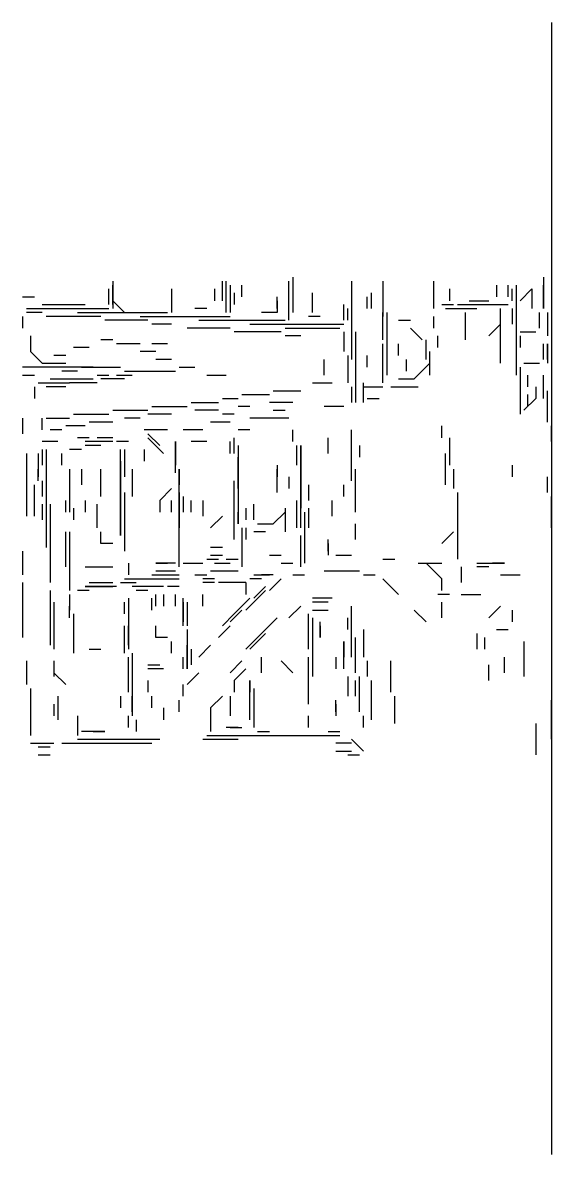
# Model space of a CAD drawing. Extents: x 34 to 168, y 38 to 138.
# Drawn here: x 145.13 to 167.63, y 38.19 to 86.35 of the extents above; entities that cross this region are included whole.
import ezdxf

# ---------------------------------------------------------------- set-up
doc = ezdxf.new("R2010")
doc.units = 0

msp = doc.modelspace()

# ---------------------------------------------------------------- linework, layer by layer
for p, q in [((167.6337, 86.3536), (167.6337, 38.187)), ((167.6337, 86.3536), (167.6337, 38.187)), ((167.6337, 86.187), (167.6337, 38.187)), ((167.6337, 86.187), (167.6337, 38.187)), ((167.6337, 82.0203), (167.6337, 38.187)), ((167.6337, 76.8536), (167.6337, 38.187)), ((167.6337, 76.5203), (167.6337, 46.8536)), ((148.967, 75.3536), (148.967, 74.5203)), ((148.967, 75.3536), (148.967, 74.187)), ((148.967, 75.3536), (148.967, 74.5203)), ((148.967, 74.3536), (148.967, 75.187)), ((153.6337, 74.5203), (153.6337, 75.3536)), ((153.8003, 74.187), (153.8003, 75.3536)), ((153.8003, 74.0203), (153.8003, 75.3536)), ((153.8003, 74.187), (153.8003, 75.3536)), ((153.967, 75.187), (153.967, 74.5203)), ((153.967, 75.187), (153.967, 74.5203)), ((154.467, 74.687), (154.467, 75.187)), ((156.467, 73.687), (156.467, 75.3536)), ((156.6337, 75.5203), (156.6337, 74.187)), ((156.6337, 75.5203), (156.6337, 74.187)), ((159.1337, 75.3536), (159.1337, 73.687)), ((160.467, 75.3536), (160.467, 73.8536)), ((160.467, 75.3536), (160.467, 73.8536)), ((162.6337, 74.187), (162.6337, 75.3536)), ((162.6337, 74.3536), (162.6337, 75.3536)), ((165.3003, 75.187), (165.3003, 74.687)), ((165.8003, 74.687), (165.8003, 75.187)), ((166.1337, 75.187), (166.1337, 74.687)), ((166.1337, 75.187), (166.1337, 74.687)), ((166.1337, 75.187), (166.1337, 74.687)), ((167.3003, 75.5203), (167.3003, 74.187)), ((167.3003, 74.187), (167.3003, 75.187)), ((167.6337, 75.3536), (167.6337, 74.187)), ((167.6337, 75.3536), (167.6337, 74.187)), ((145.1337, 74.687), (145.6337, 74.687)), ((145.1337, 74.687), (145.6337, 74.687)), ((145.1337, 74.687), (145.6337, 74.687)), ((148.8003, 74.5203), (148.8003, 75.0203)), ((148.8003, 74.5203), (148.8003, 75.0203)), ((148.8003, 74.3536), (148.8003, 74.8536)), ((151.467, 75.0203), (151.467, 74.5203)), ((153.3003, 75.0203), (153.3003, 74.5203)), ((153.967, 74.8536), (153.967, 74.0203)), ((154.1337, 74.8536), (154.1337, 74.3536)), ((155.967, 74.187), (155.967, 74.687)), ((157.467, 74.0203), (157.467, 74.8536)), ((157.467, 74.0203), (157.467, 74.8536)), ((159.8003, 74.187), (159.8003, 74.687)), ((159.967, 74.8536), (159.967, 74.187)), ((163.3003, 75.0203), (163.3003, 74.5203)), ((165.967, 74.5203), (165.967, 75.0203)), ((165.967, 74.5203), (165.967, 75.0203)), ((165.967, 74.5203), (165.967, 75.0203)), ((166.1337, 74.687), (166.1337, 72.8536)), ((166.3003, 74.5203), (166.8003, 75.0203)), ((166.3003, 74.5203), (166.8003, 75.0203)), ((166.8003, 75.0203), (166.8003, 74.187)), ((166.8003, 75.0203), (166.8003, 74.187)), ((145.3003, 74.187), (147.3003, 74.187)), ((145.967, 74.3536), (146.8003, 74.3536)), ((145.967, 74.187), (148.3003, 74.187)), ((145.967, 74.187), (148.3003, 74.187)), ((145.967, 74.187), (148.3003, 74.187)), ((146.3003, 74.187), (148.467, 74.187)), ((146.6337, 74.3536), (147.1337, 74.3536)), ((146.6337, 74.3536), (147.1337, 74.3536)), ((146.8003, 74.3536), (147.8003, 74.3536)), ((146.967, 74.187), (147.8003, 74.187)), ((148.1337, 74.187), (148.8003, 74.187)), ((148.3003, 74.187), (148.8003, 74.187)), ((148.3003, 74.187), (148.8003, 74.187)), ((148.967, 74.5203), (149.467, 74.0203)), ((148.967, 74.5203), (149.467, 74.0203)), ((151.467, 74.5203), (151.467, 74.0203)), ((151.467, 74.5203), (151.467, 74.0203)), ((152.967, 74.187), (152.467, 74.187)), ((155.967, 74.5203), (155.967, 74.0203)), ((156.6337, 74.5203), (156.6337, 74.0203)), ((158.8003, 73.8536), (158.8003, 74.3536)), ((158.8003, 73.687), (158.8003, 74.187)), ((158.8003, 73.687), (158.8003, 74.187)), ((158.967, 73.687), (158.967, 74.187)), ((159.1337, 74.3536), (159.1337, 73.187)), ((159.1337, 74.187), (159.1337, 72.8536)), ((159.1337, 74.187), (159.1337, 72.8536)), ((162.967, 74.3536), (163.467, 74.3536)), ((163.1337, 74.187), (164.1337, 74.187)), ((163.3003, 74.187), (164.1337, 74.187)), ((163.3003, 74.187), (164.1337, 74.187)), ((163.467, 74.187), (164.3003, 74.187)), ((163.6337, 74.3536), (164.967, 74.3536)), ((163.6337, 74.3536), (164.6337, 74.3536)), ((163.6337, 74.187), (164.467, 74.187)), ((163.6337, 74.187), (164.1337, 74.187)), ((163.6337, 74.187), (164.467, 74.187)), ((163.6337, 74.187), (164.467, 74.187)), ((163.6337, 74.187), (164.3003, 74.187)), ((163.6337, 74.187), (164.3003, 74.187)), ((164.1337, 74.5203), (164.967, 74.5203)), ((164.3003, 74.3536), (165.6337, 74.3536)), ((164.467, 74.3536), (165.8003, 74.3536)), ((164.467, 74.3536), (165.6337, 74.3536)), ((164.6337, 74.3536), (165.8003, 74.3536)), ((164.6337, 74.3536), (165.8003, 74.3536)), ((164.6337, 74.3536), (165.8003, 74.3536)), ((164.6337, 74.3536), (165.8003, 74.3536)), ((165.3003, 74.3536), (165.8003, 74.3536)), ((165.3003, 74.3536), (165.8003, 74.3536)), ((165.467, 71.8536), (165.467, 74.187)), ((165.967, 74.187), (165.967, 73.5203)), ((166.1337, 74.187), (166.1337, 73.3536)), ((166.1337, 74.187), (166.1337, 73.187)), ((166.1337, 74.187), (166.1337, 73.3536)), ((145.1337, 73.8536), (145.1337, 73.3536)), ((145.967, 74.0203), (145.3003, 74.0203)), ((148.467, 73.8536), (146.1337, 73.8536)), ((147.467, 74.0203), (149.967, 74.0203)), ((148.467, 74.0203), (150.967, 74.0203)), ((148.467, 74.0203), (151.1337, 74.0203)), ((148.467, 74.0203), (151.1337, 74.0203)), ((149.1337, 74.0203), (151.3003, 74.0203)), ((149.1337, 74.0203), (151.1337, 74.0203)), ((149.467, 74.0203), (150.967, 74.0203)), ((149.467, 74.0203), (150.967, 74.0203)), ((150.1337, 73.8536), (152.467, 73.8536)), ((151.1337, 73.8536), (153.8003, 73.8536)), ((151.3003, 73.8536), (153.967, 73.8536)), ((151.3003, 73.8536), (153.967, 73.8536)), ((151.467, 73.8536), (153.967, 73.8536)), ((151.6337, 73.8536), (153.467, 73.8536)), ((151.6337, 73.8536), (153.6337, 73.8536)), ((151.6337, 73.8536), (153.467, 73.8536)), ((152.3003, 73.8536), (153.467, 73.8536)), ((155.967, 74.0203), (155.3003, 74.0203)), ((157.8003, 73.8536), (157.3003, 73.8536)), ((157.8003, 73.8536), (157.3003, 73.8536)), ((159.1337, 73.8536), (159.1337, 72.0203)), ((160.467, 73.0203), (160.467, 74.0203)), ((160.467, 73.0203), (160.467, 74.0203)), ((160.6337, 74.0203), (160.6337, 72.8536)), ((162.6337, 73.3536), (162.6337, 73.8536)), ((163.967, 74.0203), (163.967, 72.8536)), ((163.967, 74.0203), (163.967, 73.5203)), ((163.967, 74.0203), (163.967, 73.5203)), ((166.1337, 74.0203), (166.1337, 71.687)), ((166.1337, 74.0203), (166.1337, 71.687)), ((167.1337, 73.3536), (167.1337, 74.0203)), ((167.467, 74.0203), (167.467, 73.0203)), ((150.467, 73.687), (148.6337, 73.687)), ((151.467, 73.5203), (150.6337, 73.5203)), ((153.967, 73.3536), (152.1337, 73.3536)), ((152.6337, 73.687), (154.6337, 73.687)), ((153.967, 73.687), (155.6337, 73.687)), ((154.1337, 73.687), (155.8003, 73.687)), ((154.1337, 73.687), (155.967, 73.687)), ((154.1337, 73.687), (155.8003, 73.687)), ((154.3003, 73.687), (155.967, 73.687)), ((154.467, 73.687), (156.3003, 73.687)), ((154.467, 73.687), (156.3003, 73.687)), ((154.8003, 73.5203), (156.1337, 73.5203)), ((155.3003, 73.687), (156.1337, 73.687)), ((155.8003, 73.5203), (158.8003, 73.5203)), ((155.967, 73.5203), (158.6337, 73.5203)), ((155.967, 73.5203), (158.6337, 73.5203)), ((156.1337, 73.5203), (157.967, 73.5203)), ((156.3003, 73.3536), (158.6337, 73.3536)), ((156.6337, 73.5203), (157.967, 73.5203)), ((156.8003, 73.5203), (157.8003, 73.5203)), ((156.8003, 73.5203), (157.8003, 73.5203)), ((160.467, 72.8536), (160.467, 73.5203)), ((160.6337, 73.687), (160.6337, 71.8536)), ((160.6337, 73.687), (160.6337, 71.8536)), ((160.6337, 73.5203), (160.6337, 71.5203)), ((161.1337, 73.687), (161.6337, 73.687)), ((161.1337, 73.687), (161.6337, 73.687)), ((162.1337, 72.8536), (161.6337, 73.3536)), ((164.967, 73.0203), (165.467, 73.5203)), ((164.967, 73.0203), (165.467, 73.5203)), ((166.1337, 73.3536), (166.1337, 71.3536)), ((167.6337, 73.5203), (167.6337, 47.0203)), ((167.6337, 73.5203), (167.6337, 47.0203)), ((145.467, 73.0203), (145.467, 72.3536)), ((148.967, 72.8536), (148.467, 72.8536)), ((156.1337, 73.187), (154.1337, 73.187)), ((156.967, 73.0203), (156.3003, 73.0203)), ((158.8003, 73.187), (158.8003, 72.3536)), ((159.3003, 73.187), (159.3003, 71.5203)), ((159.3003, 73.0203), (159.3003, 71.0203)), ((162.3003, 72.0203), (162.3003, 72.8536)), ((162.8003, 72.5203), (162.8003, 73.0203)), ((166.3003, 73.187), (166.967, 73.187)), ((166.3003, 73.187), (166.967, 73.187)), ((166.3003, 73.0203), (166.3003, 72.5203)), ((145.467, 72.3536), (145.967, 71.8536)), ((147.967, 72.5203), (147.3003, 72.5203)), ((150.1337, 72.687), (149.1337, 72.687)), ((150.8003, 72.3536), (150.1337, 72.3536)), ((151.3003, 72.687), (150.6337, 72.687)), ((159.3003, 72.687), (159.3003, 70.187)), ((159.3003, 72.687), (159.3003, 70.187)), ((160.467, 71.5203), (160.467, 72.687)), ((160.6337, 72.687), (160.6337, 71.5203)), ((161.1337, 72.187), (161.1337, 72.687)), ((161.1337, 72.187), (161.1337, 72.687)), ((162.467, 71.8536), (162.467, 72.3536)), ((162.467, 71.8536), (162.467, 72.3536)), ((167.3003, 72.0203), (167.3003, 72.687)), ((167.467, 72.0203), (167.467, 72.687)), ((167.467, 72.687), (167.467, 71.8536)), ((167.467, 72.687), (167.467, 72.187)), ((145.967, 71.8536), (146.967, 71.8536)), ((146.1337, 71.8536), (146.967, 71.8536)), ((146.1337, 71.8536), (146.967, 71.8536)), ((146.967, 72.187), (146.467, 72.187)), ((146.967, 72.187), (146.467, 72.187)), ((151.467, 72.0203), (150.8003, 72.0203)), ((157.967, 71.3536), (157.967, 72.0203)), ((158.967, 72.187), (158.967, 71.0203)), ((159.3003, 71.8536), (159.3003, 70.187)), ((159.8003, 71.687), (159.8003, 72.187)), ((160.467, 71.0203), (160.467, 72.187)), ((160.467, 71.0203), (160.467, 72.187)), ((160.6337, 72.0203), (160.6337, 71.3536)), ((160.6337, 72.0203), (160.6337, 71.3536)), ((161.467, 71.5203), (161.467, 72.0203)), ((161.8003, 71.187), (162.467, 71.8536)), ((161.8003, 71.187), (162.467, 71.8536)), ((162.467, 71.3536), (162.467, 71.8536)), ((166.467, 71.8536), (167.1337, 71.8536)), ((167.6337, 72.0203), (167.6337, 47.0203)), ((148.1337, 71.687), (145.1337, 71.687)), ((145.6337, 71.687), (145.1337, 71.687)), ((145.6337, 71.687), (145.1337, 71.687)), ((145.1337, 71.3536), (145.6337, 71.3536)), ((145.1337, 71.3536), (145.6337, 71.3536)), ((148.1337, 71.687), (145.967, 71.687)), ((148.1337, 71.687), (145.967, 71.687)), ((147.967, 71.687), (146.1337, 71.687)), ((147.467, 71.5203), (146.8003, 71.5203)), ((147.467, 71.5203), (146.8003, 71.5203)), ((147.467, 71.5203), (146.967, 71.5203)), ((147.6337, 71.687), (149.3003, 71.687)), ((148.3003, 71.3536), (148.8003, 71.3536)), ((149.1337, 71.3536), (149.8003, 71.3536)), ((149.467, 71.5203), (151.6337, 71.5203)), ((151.8003, 71.687), (152.467, 71.687)), ((152.967, 71.3536), (153.8003, 71.3536)), ((166.3003, 71.687), (166.3003, 70.0203)), ((166.3003, 71.5203), (166.3003, 70.0203)), ((166.3003, 71.5203), (166.3003, 70.8536)), ((166.3003, 71.5203), (166.3003, 70.0203)), ((166.6337, 70.8536), (166.6337, 71.3536)), ((167.3003, 70.3536), (167.3003, 71.3536)), ((167.6337, 71.687), (167.6337, 47.0203)), ((145.6337, 70.8536), (145.6337, 70.3536)), ((145.6337, 70.8536), (145.6337, 70.3536)), ((145.8003, 71.0203), (146.3003, 71.0203)), ((145.8003, 71.0203), (146.3003, 71.0203)), ((145.967, 71.0203), (146.467, 71.0203)), ((146.1337, 71.0203), (147.1337, 71.0203)), ((146.967, 70.8536), (146.1337, 70.8536)), ((146.3003, 71.187), (147.6337, 71.187)), ((146.467, 71.187), (147.6337, 71.187)), ((146.467, 71.187), (147.6337, 71.187)), ((146.467, 71.187), (147.6337, 71.187)), ((146.6337, 71.187), (147.8003, 71.187)), ((146.8003, 71.187), (147.467, 71.187)), ((146.8003, 71.187), (147.467, 71.187)), ((146.967, 71.187), (147.467, 71.187)), ((148.3003, 71.0203), (147.1337, 71.0203)), ((147.3003, 71.187), (148.1337, 71.187)), ((149.467, 71.187), (148.467, 71.187)), ((157.467, 71.0203), (158.3003, 71.0203)), ((159.1337, 70.8536), (159.1337, 70.187)), ((159.6337, 70.187), (159.6337, 71.0203)), ((159.6337, 70.187), (159.6337, 71.0203)), ((159.6337, 70.187), (159.6337, 70.8536)), ((159.6337, 70.8536), (160.467, 70.8536)), ((160.8003, 70.8536), (161.8003, 70.8536)), ((160.8003, 70.8536), (161.8003, 70.8536)), ((161.1337, 71.187), (161.8003, 71.187)), ((161.1337, 70.8536), (161.967, 70.8536)), ((166.3003, 71.187), (166.3003, 69.687)), ((166.967, 70.8536), (166.967, 70.3536)), ((167.3003, 70.3536), (167.3003, 70.8536)), ((167.3003, 70.3536), (167.3003, 70.8536)), ((167.6337, 71.0203), (167.6337, 47.0203)), ((167.6337, 71.0203), (167.6337, 47.0203)), ((167.6337, 71.0203), (167.6337, 47.0203)), ((153.6337, 70.3536), (154.3003, 70.3536)), ((154.467, 70.5203), (155.6337, 70.5203)), ((155.8003, 70.687), (156.967, 70.687)), ((159.8003, 70.3536), (160.3003, 70.3536)), ((166.467, 69.8536), (166.967, 70.3536)), ((166.467, 69.8536), (166.967, 70.3536)), ((166.6337, 70.0203), (166.6337, 70.5203)), ((167.467, 69.3536), (167.467, 70.687)), ((148.967, 69.8536), (150.467, 69.8536)), ((150.6337, 70.0203), (152.1337, 70.0203)), ((152.3003, 70.187), (153.467, 70.187)), ((153.467, 69.8536), (152.467, 69.8536)), ((154.8003, 70.0203), (154.3003, 70.0203)), ((156.6337, 70.187), (155.6337, 70.187)), ((155.8003, 69.8536), (156.3003, 69.8536)), ((158.8003, 70.0203), (157.967, 70.0203)), ((167.6337, 69.8536), (167.6337, 67.687)), ((145.1337, 69.5203), (145.1337, 68.8536)), ((145.967, 69.0203), (145.967, 69.5203)), ((146.1337, 69.5203), (147.1337, 69.5203)), ((147.3003, 69.687), (148.8003, 69.687)), ((150.1337, 69.5203), (149.467, 69.5203)), ((151.467, 69.687), (150.467, 69.687)), ((154.1337, 69.687), (153.6337, 69.687)), ((156.467, 69.5203), (154.8003, 69.5203)), ((146.8003, 69.0203), (146.3003, 69.0203)), ((147.8003, 69.187), (146.967, 69.187)), ((148.967, 69.3536), (147.967, 69.3536)), ((151.3003, 69.0203), (150.3003, 69.0203)), ((152.8003, 69.0203), (151.967, 69.0203)), ((152.8003, 69.0203), (151.967, 69.0203)), ((152.8003, 69.0203), (151.967, 69.0203)), ((152.8003, 69.0203), (151.967, 69.0203)), ((153.967, 69.3536), (153.1337, 69.3536)), ((154.8003, 69.0203), (154.3003, 69.0203)), ((154.8003, 69.0203), (154.3003, 69.0203)), ((156.6337, 68.5203), (156.6337, 69.0203)), ((156.6337, 68.5203), (156.6337, 69.0203)), ((159.1337, 67.5203), (159.1337, 69.0203)), ((162.967, 68.687), (162.967, 69.187)), ((167.6337, 68.5203), (167.6337, 69.187)), ((146.6337, 68.5203), (145.967, 68.5203)), ((147.967, 68.687), (147.467, 68.687)), ((148.967, 68.5203), (147.8003, 68.5203)), ((148.967, 68.5203), (147.8003, 68.5203)), ((148.967, 68.5203), (147.8003, 68.5203)), ((148.967, 68.5203), (147.8003, 68.5203)), ((148.967, 68.687), (148.3003, 68.687)), ((149.6337, 68.5203), (149.1337, 68.5203)), ((150.967, 68.3536), (150.467, 68.8536)), ((150.967, 68.3536), (150.467, 68.8536)), ((150.967, 68.3536), (150.467, 68.8536)), ((150.967, 68.3536), (150.467, 68.8536)), ((151.1337, 68.0203), (150.467, 68.687)), ((151.6337, 68.5203), (151.6337, 67.5203)), ((151.6337, 67.5203), (151.6337, 68.5203)), ((151.6337, 68.5203), (151.6337, 67.5203)), ((151.6337, 67.5203), (151.6337, 68.5203)), ((151.6337, 68.5203), (151.6337, 67.5203)), ((151.6337, 67.5203), (151.6337, 68.5203)), ((151.6337, 68.5203), (151.6337, 67.5203)), ((151.6337, 67.5203), (151.6337, 68.5203)), ((152.967, 68.5203), (152.3003, 68.5203)), ((153.967, 68.0203), (153.967, 68.5203)), ((154.1337, 68.0203), (154.1337, 68.687)), ((154.1337, 68.0203), (154.1337, 68.687)), ((154.1337, 68.0203), (154.1337, 68.687)), ((154.1337, 68.0203), (154.1337, 68.687)), ((158.1337, 68.0203), (158.1337, 68.687)), ((158.1337, 68.0203), (158.1337, 68.687)), ((163.3003, 68.687), (163.3003, 67.5203)), ((145.3003, 68.0203), (145.3003, 65.3536)), ((145.8003, 68.0203), (145.8003, 67.0203)), ((145.967, 68.187), (145.967, 67.5203)), ((145.967, 68.187), (145.967, 67.5203)), ((145.967, 68.187), (145.967, 67.5203)), ((145.967, 68.187), (145.967, 67.5203)), ((146.1337, 68.187), (146.1337, 65.0203)), ((146.8003, 67.5203), (146.8003, 68.0203)), ((147.6337, 68.187), (147.1337, 68.187)), ((148.467, 68.3536), (147.8003, 68.3536)), ((149.3003, 64.5203), (149.3003, 68.187)), ((149.3003, 64.5203), (149.3003, 68.187)), ((149.3003, 64.5203), (149.3003, 68.187)), ((149.3003, 64.5203), (149.3003, 68.187)), ((149.467, 68.187), (149.467, 67.0203)), ((150.3003, 68.187), (150.3003, 67.687)), ((151.6337, 68.187), (151.6337, 67.5203)), ((151.6337, 67.5203), (151.6337, 68.187)), ((154.3003, 68.3536), (154.3003, 65.5203)), ((154.3003, 68.3536), (154.3003, 65.5203)), ((156.8003, 67.5203), (156.8003, 68.3536)), ((156.8003, 67.5203), (156.8003, 68.3536)), ((156.967, 64.8536), (156.967, 68.3536)), ((156.967, 68.3536), (156.967, 65.687)), ((156.967, 68.187), (156.967, 67.5203)), ((156.967, 68.187), (156.967, 67.5203)), ((159.1337, 66.8536), (159.1337, 68.3536)), ((159.1337, 66.8536), (159.1337, 68.3536)), ((159.467, 68.3536), (159.467, 67.8536)), ((163.1337, 66.687), (163.1337, 68.0203)), ((149.3003, 67.687), (149.3003, 64.5203)), ((149.3003, 67.687), (149.3003, 64.5203)), ((149.3003, 67.687), (149.3003, 64.5203)), ((149.3003, 67.687), (149.3003, 64.5203)), ((151.6337, 67.187), (151.6337, 67.687)), ((154.3003, 66.5203), (154.3003, 67.8536)), ((154.3003, 66.5203), (154.3003, 67.8536)), ((154.3003, 66.5203), (154.3003, 67.8536)), ((154.3003, 66.5203), (154.3003, 67.8536)), ((155.967, 67.5203), (155.967, 67.0203)), ((155.967, 67.5203), (155.967, 67.0203)), ((165.967, 67.5203), (165.967, 67.0203)), ((145.8003, 66.8536), (145.8003, 67.3536)), ((146.1337, 67.3536), (146.1337, 64.0203)), ((146.1337, 67.3536), (146.1337, 64.0203)), ((146.1337, 67.3536), (146.1337, 64.0203)), ((146.1337, 67.3536), (146.1337, 64.0203)), ((147.1337, 67.3536), (147.1337, 65.8536)), ((147.6337, 67.3536), (147.6337, 66.687)), ((148.467, 66.187), (148.467, 67.3536)), ((149.8003, 67.3536), (149.8003, 66.187)), ((151.8003, 67.3536), (151.8003, 66.687)), ((151.8003, 64.8536), (151.8003, 67.3536)), ((151.8003, 63.687), (151.8003, 67.0203)), ((155.967, 66.3536), (155.967, 67.3536)), ((155.967, 66.3536), (155.967, 67.3536)), ((156.467, 67.0203), (156.467, 66.5203)), ((156.967, 66.687), (156.967, 67.3536)), ((156.967, 66.687), (156.967, 67.3536)), ((156.967, 67.187), (156.967, 66.687)), ((156.967, 67.187), (156.967, 66.687)), ((159.3003, 65.5203), (159.3003, 67.3536)), ((163.467, 67.3536), (163.467, 66.5203)), ((167.467, 66.3536), (167.467, 67.0203)), ((167.6337, 67.187), (167.6337, 64.8536)), ((145.6337, 65.3536), (145.6337, 66.687)), ((145.967, 66.8536), (145.967, 66.187)), ((149.3003, 66.187), (149.3003, 66.8536)), ((151.467, 66.5203), (150.967, 66.0203)), ((151.467, 66.5203), (150.967, 66.0203)), ((154.1337, 65.687), (154.1337, 66.8536)), ((157.3003, 66.687), (157.3003, 66.0203)), ((158.8003, 66.187), (158.8003, 66.687)), ((158.8003, 66.187), (158.8003, 66.687)), ((146.967, 65.5203), (146.967, 66.0203)), ((147.1337, 66.0203), (147.1337, 65.5203)), ((147.8003, 66.0203), (147.8003, 65.5203)), ((149.467, 66.3536), (149.467, 63.8536)), ((150.967, 66.0203), (150.967, 65.5203)), ((150.967, 66.0203), (150.967, 65.5203)), ((151.467, 65.5203), (151.467, 66.0203)), ((151.467, 65.5203), (151.467, 66.0203)), ((151.8003, 66.3536), (151.8003, 64.8536)), ((151.8003, 66.0203), (151.8003, 65.3536)), ((151.8003, 66.0203), (151.8003, 65.3536)), ((151.967, 66.187), (151.967, 65.5203)), ((152.3003, 65.5203), (152.3003, 66.0203)), ((152.8003, 66.0203), (152.8003, 65.3536)), ((156.8003, 64.8536), (156.8003, 66.0203)), ((156.8003, 64.8536), (156.8003, 66.0203)), ((158.3003, 65.3536), (158.3003, 66.0203)), ((158.3003, 65.3536), (158.3003, 66.0203)), ((163.6337, 66.3536), (163.6337, 63.5203)), ((167.6337, 64.8536), (167.6337, 66.187)), ((145.967, 65.8536), (145.967, 65.187)), ((146.3003, 65.8536), (146.3003, 63.5203)), ((147.3003, 65.687), (147.3003, 65.187)), ((148.3003, 64.8536), (148.3003, 65.8536)), ((149.3003, 64.8536), (149.3003, 65.5203)), ((151.8003, 65.3536), (151.8003, 65.8536)), ((151.8003, 65.3536), (151.8003, 65.8536)), ((154.1337, 64.687), (154.1337, 65.687)), ((154.1337, 64.687), (154.1337, 65.687)), ((154.1337, 64.687), (154.1337, 65.687)), ((154.1337, 64.687), (154.1337, 65.687)), ((154.3003, 65.687), (154.3003, 65.0203)), ((154.3003, 65.0203), (154.3003, 65.5203)), ((154.6337, 65.687), (154.6337, 65.187)), ((154.967, 65.187), (154.967, 65.8536)), ((155.8003, 65.0203), (156.3003, 65.5203)), ((155.8003, 65.0203), (156.3003, 65.5203)), ((156.3003, 65.687), (156.3003, 64.687)), ((156.3003, 65.687), (156.3003, 64.687)), ((157.1337, 65.5203), (157.1337, 63.3536)), ((157.3003, 65.687), (157.3003, 64.8536)), ((157.3003, 65.687), (157.3003, 64.8536)), ((153.1337, 64.8536), (153.6337, 65.3536)), ((146.1337, 65.0203), (146.1337, 64.0203)), ((146.3003, 64.8536), (146.3003, 63.3536)), ((146.967, 63.3536), (146.967, 64.687)), ((147.1337, 64.687), (147.1337, 63.5203)), ((148.467, 64.187), (148.467, 64.687)), ((154.1337, 64.3536), (154.1337, 65.0203)), ((154.467, 64.8536), (154.467, 64.187)), ((154.6337, 64.8536), (154.6337, 64.3536)), ((154.6337, 64.8536), (154.6337, 64.3536)), ((155.467, 64.687), (154.967, 64.687)), ((155.467, 64.687), (154.967, 64.687)), ((155.1337, 65.0203), (155.8003, 65.0203)), ((155.1337, 65.0203), (155.8003, 65.0203)), ((159.3003, 64.3536), (159.3003, 65.0203)), ((162.967, 64.187), (163.467, 64.687)), ((148.967, 64.187), (148.467, 64.187)), ((151.8003, 63.187), (151.8003, 64.5203)), ((154.467, 64.187), (154.467, 63.187)), ((154.467, 64.187), (154.467, 63.187)), ((156.967, 63.187), (156.967, 64.5203)), ((158.1337, 63.8536), (158.1337, 64.3536)), ((158.1337, 63.8536), (158.1337, 64.3536)), ((158.1337, 64.187), (158.1337, 63.687)), ((158.1337, 64.187), (158.1337, 63.687)), ((145.1337, 63.8536), (145.1337, 62.8536)), ((146.3003, 63.8536), (146.3003, 62.687)), ((146.3003, 63.8536), (146.3003, 62.687)), ((146.3003, 63.8536), (146.3003, 62.687)), ((146.3003, 63.8536), (146.3003, 62.687)), ((146.967, 63.187), (146.967, 63.8536)), ((147.1337, 63.8536), (147.1337, 62.687)), ((153.6337, 64.0203), (153.1337, 64.0203)), ((153.6337, 64.0203), (153.1337, 64.0203)), ((153.1337, 63.687), (153.6337, 63.687)), ((153.1337, 63.687), (153.6337, 63.687)), ((155.6337, 63.687), (156.1337, 63.687)), ((155.6337, 63.687), (156.1337, 63.687)), ((158.467, 63.687), (159.1337, 63.687)), ((146.3003, 63.3536), (146.3003, 62.5203)), ((147.8003, 63.187), (148.967, 63.187)), ((149.6337, 63.3536), (149.6337, 62.8536)), ((150.8003, 63.3536), (151.3003, 63.3536)), ((151.6337, 63.3536), (150.8003, 63.3536)), ((151.967, 63.3536), (152.8003, 63.3536)), ((152.967, 63.5203), (153.467, 63.5203)), ((153.3003, 63.3536), (153.967, 63.3536)), ((153.3003, 63.3536), (153.967, 63.3536)), ((153.3003, 63.3536), (153.967, 63.3536)), ((153.3003, 63.3536), (153.967, 63.3536)), ((153.8003, 63.5203), (154.3003, 63.5203)), ((156.1337, 63.3536), (156.6337, 63.3536)), ((160.467, 63.5203), (160.967, 63.5203)), ((161.967, 63.3536), (162.967, 63.3536)), ((162.967, 62.687), (162.3003, 63.3536)), ((163.8003, 63.187), (163.8003, 62.5203)), ((164.467, 63.3536), (165.6337, 63.3536)), ((164.967, 63.187), (164.467, 63.187)), ((165.6337, 63.3536), (165.1337, 63.3536)), ((147.1337, 62.687), (147.1337, 62.187)), ((147.1337, 62.687), (147.1337, 62.187)), ((147.1337, 62.687), (147.1337, 62.187)), ((147.1337, 62.687), (147.1337, 62.187)), ((149.467, 62.687), (150.467, 62.687)), ((149.467, 62.687), (150.467, 62.687)), ((149.467, 62.687), (150.467, 62.687)), ((149.467, 62.687), (150.467, 62.687)), ((150.1337, 62.687), (151.8003, 62.687)), ((150.6337, 62.8536), (151.8003, 62.8536)), ((150.6337, 62.8536), (151.8003, 62.8536)), ((150.6337, 62.8536), (151.8003, 62.8536)), ((150.6337, 62.8536), (151.8003, 62.8536)), ((150.8003, 63.0203), (151.6337, 63.0203)), ((150.967, 62.8536), (151.467, 62.8536)), ((152.467, 62.8536), (152.967, 62.8536)), ((153.3003, 62.687), (152.8003, 62.687)), ((153.1337, 63.0203), (154.3003, 63.0203)), ((155.3003, 62.687), (154.8003, 62.687)), ((155.3003, 62.687), (154.8003, 62.687)), ((154.967, 62.8536), (155.6337, 62.8536)), ((155.8003, 62.8536), (155.3003, 62.8536)), ((155.6337, 62.187), (156.1337, 62.687)), ((156.6337, 62.8536), (157.1337, 62.8536)), ((157.967, 63.0203), (159.467, 63.0203)), ((159.6337, 62.8536), (160.1337, 62.8536)), ((160.467, 62.687), (161.1337, 62.0203)), ((162.967, 62.187), (162.967, 62.687)), ((165.467, 62.8536), (166.3003, 62.8536)), ((145.1337, 62.5203), (145.1337, 60.187)), ((146.3003, 62.187), (146.3003, 59.8536)), ((147.967, 62.187), (147.467, 62.187)), ((149.1337, 62.3536), (147.8003, 62.3536)), ((147.8003, 62.3536), (148.967, 62.3536)), ((149.1337, 62.3536), (147.8003, 62.3536)), ((147.8003, 62.3536), (148.967, 62.3536)), ((149.1337, 62.3536), (147.8003, 62.3536)), ((147.8003, 62.3536), (148.967, 62.3536)), ((149.1337, 62.3536), (147.8003, 62.3536)), ((147.8003, 62.3536), (148.967, 62.3536)), ((147.967, 62.5203), (148.967, 62.5203)), ((149.3003, 62.5203), (149.967, 62.5203)), ((151.1337, 62.3536), (149.8003, 62.3536)), ((150.467, 62.187), (149.967, 62.187)), ((151.8003, 62.3536), (151.3003, 62.3536)), ((151.8003, 62.3536), (151.3003, 62.3536)), ((151.8003, 62.3536), (151.3003, 62.3536)), ((151.8003, 62.3536), (151.3003, 62.3536)), ((153.3003, 62.5203), (152.8003, 62.5203)), ((153.3003, 62.5203), (152.8003, 62.5203)), ((153.3003, 62.5203), (152.8003, 62.5203)), ((153.3003, 62.5203), (152.8003, 62.5203)), ((154.6337, 62.5203), (153.467, 62.5203)), ((154.6337, 62.5203), (154.6337, 62.0203)), ((154.6337, 62.5203), (154.6337, 62.0203)), ((154.6337, 61.3536), (155.467, 62.187)), ((154.967, 61.8536), (155.467, 62.3536)), ((146.3003, 62.0203), (146.3003, 60.687)), ((146.3003, 62.0203), (146.3003, 60.687)), ((146.3003, 62.0203), (146.3003, 60.687)), ((146.3003, 62.0203), (146.3003, 60.687)), ((146.467, 61.687), (146.467, 59.687)), ((147.1337, 62.0203), (147.1337, 61.3536)), ((149.467, 61.187), (149.467, 61.687)), ((149.6337, 61.8536), (149.6337, 59.687)), ((150.6337, 61.3536), (150.6337, 61.8536)), ((150.8003, 61.5203), (150.8003, 62.0203)), ((150.8003, 61.5203), (150.8003, 62.0203)), ((150.8003, 61.5203), (150.8003, 62.0203)), ((150.8003, 61.5203), (150.8003, 62.0203)), ((151.1337, 62.0203), (151.1337, 61.5203)), ((151.6337, 61.5203), (151.6337, 62.0203)), ((151.967, 60.687), (151.967, 61.8536)), ((151.967, 60.687), (151.967, 61.8536)), ((151.967, 60.687), (151.967, 61.8536)), ((151.967, 60.687), (151.967, 61.8536)), ((151.967, 61.687), (151.967, 60.8536)), ((152.1337, 61.687), (152.1337, 60.8536)), ((152.1337, 61.687), (152.1337, 60.8536)), ((152.1337, 61.687), (152.1337, 60.8536)), ((152.1337, 61.687), (152.1337, 60.8536)), ((152.8003, 61.5203), (152.8003, 62.0203)), ((153.967, 61.0203), (154.8003, 61.8536)), ((153.967, 61.0203), (154.8003, 61.8536)), ((153.967, 61.0203), (154.8003, 61.8536)), ((153.967, 61.0203), (154.8003, 61.8536)), ((158.3003, 61.8536), (157.467, 61.8536)), ((158.1337, 61.687), (157.467, 61.687)), ((163.3003, 62.0203), (162.8003, 62.0203)), ((162.967, 61.0203), (162.967, 61.687)), ((163.8003, 62.0203), (164.6337, 62.0203)), ((147.1337, 61.0203), (147.1337, 61.5203)), ((147.3003, 61.187), (147.3003, 60.687)), ((151.967, 60.8536), (151.967, 61.5203)), ((152.1337, 61.3536), (152.1337, 60.687)), ((152.1337, 61.3536), (152.1337, 60.687)), ((152.1337, 61.3536), (152.1337, 60.687)), ((153.6337, 60.687), (154.1337, 61.187)), ((153.967, 60.8536), (154.467, 61.3536)), ((156.967, 61.5203), (156.467, 61.0203)), ((156.967, 61.5203), (156.467, 61.0203)), ((157.3003, 59.687), (157.3003, 61.187)), ((157.467, 61.3536), (158.1337, 61.3536)), ((159.1337, 60.3536), (159.1337, 61.5203)), ((161.8003, 61.3536), (162.3003, 60.8536)), ((165.467, 61.5203), (164.967, 61.0203)), ((165.967, 61.3536), (165.967, 60.8536)), ((149.6337, 60.8536), (149.6337, 59.8536)), ((149.6337, 60.8536), (149.6337, 59.8536)), ((155.967, 61.0203), (154.6337, 59.687)), ((157.467, 61.0203), (157.467, 58.5203)), ((157.8003, 60.187), (157.8003, 60.8536)), ((158.967, 60.5203), (158.967, 61.0203)), ((147.3003, 60.687), (147.3003, 59.5203)), ((147.3003, 60.687), (147.3003, 59.5203)), ((149.467, 59.5203), (149.467, 60.687)), ((149.6337, 59.8536), (149.6337, 60.687)), ((149.6337, 59.8536), (149.6337, 60.687)), ((150.8003, 60.187), (150.8003, 60.687)), ((152.1337, 60.5203), (152.1337, 59.687)), ((152.1337, 60.5203), (152.1337, 59.687)), ((152.1337, 60.5203), (152.1337, 59.687)), ((152.1337, 60.5203), (152.1337, 59.687)), ((153.467, 60.187), (153.967, 60.687)), ((155.467, 60.3536), (154.8003, 59.687)), ((157.8003, 60.687), (157.8003, 60.187)), ((159.1337, 59.3536), (159.1337, 60.3536)), ((159.6337, 60.5203), (159.6337, 59.3536)), ((164.467, 60.3536), (164.467, 59.687)), ((165.3003, 60.5203), (165.8003, 60.5203)), ((151.3003, 60.187), (150.8003, 60.187)), ((151.467, 59.5203), (151.467, 60.0203)), ((152.1337, 60.0203), (152.1337, 58.8536)), ((152.1337, 58.8536), (152.1337, 59.8536)), ((152.6337, 59.3536), (153.1337, 59.8536)), ((152.6337, 59.3536), (153.1337, 59.8536)), ((152.6337, 59.3536), (153.1337, 59.8536)), ((152.6337, 59.3536), (153.1337, 59.8536)), ((158.8003, 58.8536), (158.8003, 60.0203)), ((158.8003, 60.0203), (158.8003, 59.3536)), ((159.3003, 58.687), (159.3003, 60.187)), ((164.8003, 59.687), (164.8003, 60.187)), ((166.467, 60.0203), (166.467, 58.5203)), ((147.967, 59.687), (148.467, 59.687)), ((149.6337, 57.8536), (149.6337, 59.3536)), ((149.6337, 57.8536), (149.6337, 59.3536)), ((149.6337, 57.8536), (149.6337, 59.3536)), ((149.6337, 57.8536), (149.6337, 59.3536)), ((149.8003, 59.5203), (149.8003, 57.5203)), ((151.967, 58.8536), (151.967, 59.3536)), ((151.967, 58.8536), (151.967, 59.3536)), ((151.967, 58.8536), (151.967, 59.3536)), ((151.967, 58.8536), (151.967, 59.3536)), ((152.3003, 59.687), (152.3003, 59.187)), ((152.3003, 59.5203), (152.3003, 59.0203)), ((152.3003, 59.5203), (152.3003, 59.0203)), ((152.3003, 59.5203), (152.3003, 59.0203)), ((152.3003, 59.5203), (152.3003, 59.0203)), ((155.3003, 58.687), (155.3003, 59.3536)), ((155.3003, 58.687), (155.3003, 59.3536)), ((157.3003, 57.3536), (157.3003, 59.3536)), ((158.467, 59.3536), (158.467, 58.8536)), ((165.6337, 58.687), (165.6337, 59.3536)), ((145.3003, 59.187), (145.3003, 58.187)), ((146.467, 59.187), (146.467, 58.5203)), ((146.467, 59.187), (146.467, 58.687)), ((146.467, 59.187), (146.467, 58.687)), ((146.467, 59.187), (146.467, 58.687)), ((146.467, 59.187), (146.467, 58.687)), ((149.8003, 58.8536), (149.8003, 56.8536)), ((149.8003, 58.8536), (149.8003, 56.8536)), ((149.8003, 58.8536), (149.8003, 56.8536)), ((149.8003, 58.8536), (149.8003, 56.8536)), ((150.467, 59.0203), (150.967, 59.0203)), ((151.1337, 58.8536), (150.467, 58.8536)), ((154.467, 59.187), (153.967, 58.687)), ((154.6337, 58.8536), (154.1337, 58.3536)), ((154.6337, 58.8536), (154.1337, 58.3536)), ((156.6337, 58.687), (156.1337, 59.187)), ((156.6337, 58.687), (156.1337, 59.187)), ((157.3003, 58.5203), (157.3003, 59.0203)), ((157.3003, 58.5203), (157.3003, 59.0203)), ((159.8003, 59.187), (159.8003, 58.5203)), ((160.8003, 57.8536), (160.8003, 59.187)), ((164.967, 58.3536), (164.967, 59.0203)), ((146.467, 58.687), (146.967, 58.187)), ((146.467, 58.687), (146.967, 58.187)), ((146.467, 58.687), (146.967, 58.187)), ((146.467, 58.687), (146.967, 58.187)), ((150.467, 58.3536), (150.467, 57.8536)), ((152.1337, 58.187), (152.6337, 58.687)), ((154.1337, 58.3536), (154.1337, 57.8536)), ((154.1337, 58.3536), (154.1337, 57.8536)), ((154.8003, 56.687), (154.8003, 58.3536)), ((154.8003, 58.3536), (154.8003, 57.8536)), ((158.967, 58.5203), (158.967, 57.687)), ((159.3003, 57.687), (159.3003, 58.3536)), ((159.467, 57.0203), (159.467, 58.5203)), ((159.967, 58.3536), (159.967, 56.687)), ((145.467, 58.0203), (145.467, 56.0203)), ((151.967, 57.687), (151.967, 58.187)), ((151.967, 57.687), (151.967, 58.187)), ((151.967, 57.687), (151.967, 58.187)), ((151.967, 57.687), (151.967, 58.187)), ((154.967, 58.0203), (154.967, 56.8536)), ((154.967, 58.0203), (154.967, 56.8536)), ((146.467, 57.3536), (146.467, 56.8536)), ((146.6337, 57.687), (146.6337, 56.687)), ((146.6337, 57.687), (146.6337, 56.687)), ((146.6337, 57.687), (146.6337, 56.687)), ((146.6337, 57.687), (146.6337, 56.687)), ((149.3003, 57.687), (149.3003, 57.187)), ((149.8003, 57.0203), (149.8003, 57.687)), ((149.8003, 57.0203), (149.8003, 57.687)), ((149.8003, 57.0203), (149.8003, 57.687)), ((149.8003, 57.0203), (149.8003, 57.687)), ((150.6337, 57.187), (150.6337, 57.687)), ((151.8003, 57.0203), (151.8003, 57.5203)), ((153.6337, 57.687), (153.1337, 57.187)), ((153.967, 57.687), (153.967, 56.8536)), ((153.967, 57.687), (153.967, 56.8536)), ((154.967, 57.687), (154.967, 56.3536)), ((158.467, 57.0203), (158.467, 57.5203)), ((158.467, 57.3536), (158.467, 56.8536)), ((160.967, 56.5203), (160.967, 57.687)), ((167.6337, 57.687), (167.6337, 55.8536)), ((167.6337, 55.8536), (167.6337, 57.5203)), ((147.467, 56.8536), (147.467, 56.0203)), ((147.467, 56.8536), (147.467, 56.0203)), ((147.467, 56.8536), (147.467, 56.0203)), ((147.467, 56.8536), (147.467, 56.0203)), ((149.6337, 56.3536), (149.6337, 56.8536)), ((149.6337, 56.3536), (149.6337, 56.8536)), ((149.6337, 56.3536), (149.6337, 56.8536)), ((149.6337, 56.3536), (149.6337, 56.8536)), ((151.1337, 57.187), (151.1337, 56.687)), ((153.1337, 57.187), (153.1337, 56.187)), ((153.1337, 57.187), (153.1337, 56.187)), ((157.3003, 56.3536), (157.3003, 56.8536)), ((159.6337, 56.3536), (159.6337, 56.8536)), ((147.467, 56.687), (147.467, 56.187)), ((149.967, 56.687), (149.967, 56.187)), ((149.967, 56.687), (149.967, 56.187)), ((149.967, 56.687), (149.967, 56.187)), ((149.967, 56.687), (149.967, 56.187)), ((166.967, 56.5203), (166.967, 55.187)), ((148.3003, 56.187), (147.6337, 56.187)), ((148.6337, 56.187), (147.967, 56.187)), ((148.6337, 56.187), (147.967, 56.187)), ((148.1337, 56.187), (148.6337, 56.187)), ((148.1337, 56.187), (148.6337, 56.187)), ((152.967, 56.0203), (154.467, 56.0203)), ((153.3003, 56.0203), (154.3003, 56.0203)), ((153.3003, 56.0203), (154.3003, 56.0203)), ((154.3003, 56.3536), (153.8003, 56.3536)), ((154.3003, 56.3536), (153.8003, 56.3536)), ((154.3003, 56.3536), (153.8003, 56.3536)), ((153.8003, 56.0203), (154.3003, 56.0203)), ((153.967, 56.3536), (154.467, 56.3536)), ((153.967, 56.3536), (154.467, 56.3536)), ((154.467, 56.0203), (158.6337, 56.0203)), ((155.1337, 56.187), (155.6337, 56.187)), ((158.1337, 56.187), (158.6337, 56.187)), ((145.467, 55.687), (146.467, 55.687)), ((146.3003, 55.5203), (145.8003, 55.5203)), ((146.8003, 55.687), (150.6337, 55.687)), ((147.467, 55.8536), (147.967, 55.8536)), ((147.6337, 55.8536), (149.1337, 55.8536)), ((147.6337, 55.8536), (149.1337, 55.8536)), ((147.6337, 55.8536), (148.3003, 55.8536)), ((147.6337, 55.8536), (149.1337, 55.8536)), ((147.6337, 55.8536), (149.1337, 55.8536)), ((148.467, 55.8536), (150.967, 55.8536)), ((149.967, 55.8536), (150.6337, 55.8536)), ((149.967, 55.8536), (150.6337, 55.8536)), ((149.967, 55.8536), (150.6337, 55.8536)), ((149.967, 55.8536), (150.6337, 55.8536)), ((152.8003, 55.8536), (154.3003, 55.8536)), ((159.1337, 55.687), (158.467, 55.687)), ((159.1337, 55.687), (158.467, 55.687)), ((159.1337, 55.687), (158.467, 55.687)), ((159.1337, 55.687), (158.6337, 55.687)), ((159.6337, 55.3536), (159.1337, 55.8536)), ((145.8003, 55.187), (146.3003, 55.187)), ((158.467, 55.3536), (158.967, 55.3536)), ((158.467, 55.3536), (159.1337, 55.3536)), ((158.467, 55.3536), (158.967, 55.3536)), ((158.467, 55.3536), (159.1337, 55.3536)), ((158.467, 55.3536), (159.1337, 55.3536)), ((158.467, 55.3536), (159.1337, 55.3536)), ((158.467, 55.3536), (158.967, 55.3536)), ((158.6337, 55.3536), (159.1337, 55.3536)), ((158.967, 55.187), (159.467, 55.187))]:
    msp.add_line(p, q)

doc.saveas('drawing.dxf')
